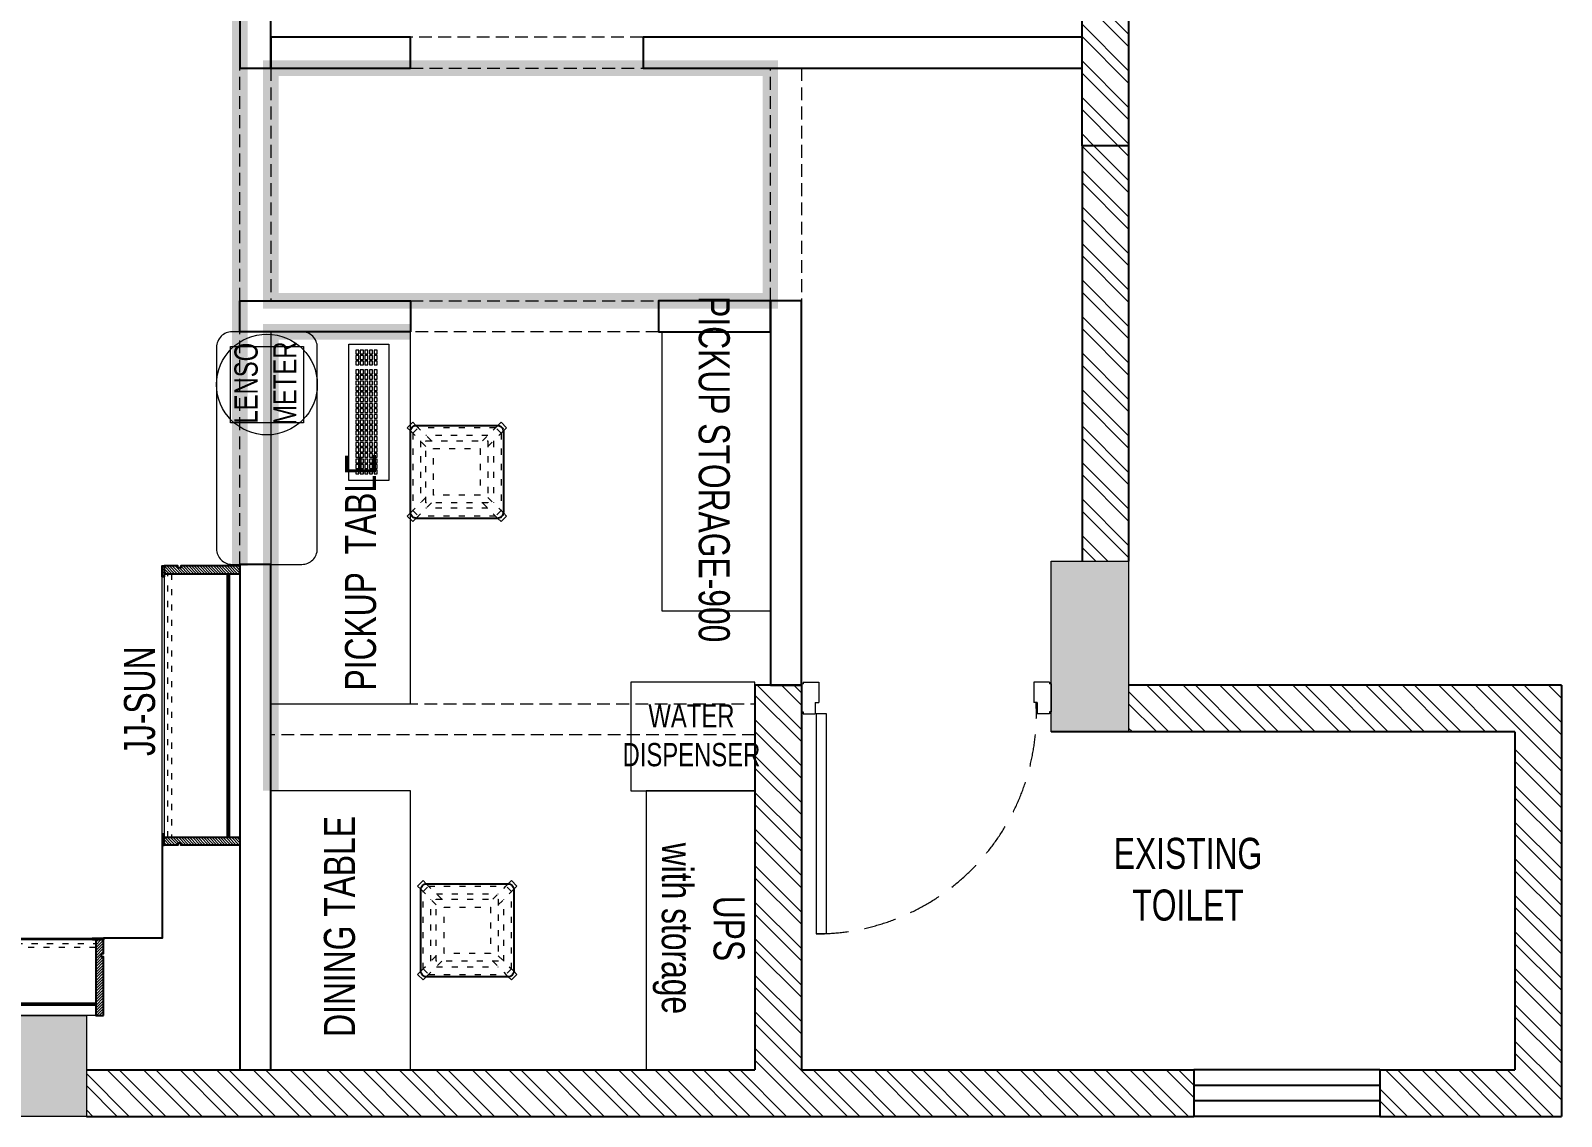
# Model space of a CAD drawing. Header units: feet. Extents: x 2761708 to 2774651, y -6056804 to -6049174.
# Drawn here: x 2769716 to 2774651, y -6056804 to -6053303 of the extents above; entities that cross this region are included whole.
import ezdxf

# ---------------------------------------------------------------- set-up
doc = ezdxf.new("R2010")
doc.units = ezdxf.units.FT
doc.header["$LTSCALE"] = 33
doc.header["$MEASUREMENT"] = 0
for name, pattern in [('a_p6_plan_L18$0$HIDDEN', [0.375, 0.25, -0.125]), ('ACAD_ISO03W100', [30, 12, -18]), ('HIDDEN2', [4.7625, 3.175, -1.5875])]:
    doc.linetypes.add(name, pattern=pattern)
doc.layers.add('A-WALL', color=1, linetype='Continuous')
doc.layers.add('window', color=140, linetype='Continuous')
for name, color, linetype, lineweight in [('Column', 243, 'Continuous', 9), ('Door', 2, 'Continuous', 13), ('LENS-CURTAIN', 5, 'a_p6_plan_L18$0$HIDDEN', 9), ('LENS-DOOR', 34, 'Continuous', 20), ('LENS-PARTITION', 21, 'Continuous', 25), ('LENS-TEXT', 31, 'Continuous', 5), ('LENS_DIMENSION', 193, 'Continuous', 0), ('LENS_TEXT', 31, 'Continuous', 5), ('LK-EQPMT', 3, 'Continuous', 18), ('LK-FF&E WALL', 1, 'Continuous', 9), ('LK-FLUTTED FINISH', 20, 'Continuous', 30), ('LK-IT', 3, 'Continuous', 18), ('LK-TILES FINISH', 251, 'Continuous', 5), ('LN-ELEVATION-1', 81, 'Continuous', 25), ('LN-ELEVATION-3', 125, 'Continuous', 18), ('LN-ELEVATION-4', 145, 'Continuous', 13), ('LN-ELEVATION-5', 167, 'Continuous', 5), ('LN-HATCH', 251, 'Continuous', 0), ('PLANO-TXT', 252, 'Continuous', 5)]:
    doc.layers.add(name, color=color, linetype=linetype, lineweight=lineweight)
doc.styles.add('LK TXT', font='GILC____.TTF', dxfattribs={"height": 100})
doc.styles.get("Standard").update_dxf_attribs({"font": 'GILC____.TTF'})
pattern_1 = [(315, (-2979398.29, 5461559.52), (58.8666395, 58.8666395), []), (315, (-2979398.29, 5461520.27), (58.8666395, 58.8666395), [])]
pattern_2 = [(45, (4208834.247, 1706614.74), (-4.4901280605, 4.4901280605), [])]
pattern_3 = [(45, (4209134.247, 1706614.74), (-4.4901280605, 4.4901280605), [])]

# ---------------------------------------------------------------- blocks, each defined once
blk = doc.blocks.new('CLENS 600 TYPE 6')
at = {"layer": 'LN-ELEVATION-1', "ltscale": 0.5}
blk.add_lwpolyline([(130, -225), (-130, -225, -0.414214), (-150, -205), (-150, 55, -0.414214), (-130, 75), (130, 75, -0.414214), (150, 55), (150, -205, -0.414214)], format="xyb", close=True, dxfattribs=at)
at = {"layer": 'LN-ELEVATION-3', "linetype": 'ACAD_ISO03W100', "ltscale": 0.05}
for p, q in [((-100, 7.3), (-142.4, 49.7)), ((-142.4, -199.7), (-142.4, 49.7)), ((-82.3, 25), (-124.7, 67.4)), ((124.7, 67.4), (-124.7, 67.4)), ((82.3, 25), (124.7, 67.4)), ((100, 7.3), (142.4, 49.7)), ((142.4, -199.7), (142.4, 49.7)), ((-117.4, -174.7), (-117.4, 24.7)), ((99.7, 42.4), (-99.7, 42.4)), ((117.4, -174.7), (117.4, 24.7)), ((-100, -157.3), (-142.4, -199.7)), ((-82.3, -175), (-124.7, -217.4)), ((99.7, -192.4), (-99.7, -192.4)), ((82.3, -175), (124.7, -217.4)), ((100, -157.3), (142.4, -199.7)), ((124.7, -217.4), (-124.7, -217.4))]:
    blk.add_line(p, q, dxfattribs=at)
for points in [[(-132.2, 74.9), (-124.7, 67.4), (-142.4, 49.7), (-149.9, 57.2)], [(132.2, 74.9), (124.7, 67.4), (142.4, 49.7), (149.9, 57.2)], [(-132.2, -224.9), (-124.7, -217.4), (-142.4, -199.7), (-149.9, -207.2)], [(132.2, -224.9), (124.7, -217.4), (142.4, -199.7), (149.9, -207.2)]]:
    blk.add_lwpolyline(points, dxfattribs=at)
for points in [[(100, -175), (-100, -175), (-100, 25), (100, 25)], [(75, -150), (-75, -150), (-75, 0), (75, 0)]]:
    blk.add_lwpolyline(points, close=True, dxfattribs=at)
at = {"layer": 'LN-ELEVATION-5', "ltscale": 0.5}
for points in [[(-149.9, 57.2), (-160.1, 67.4), (-142.4, 85.1), (-132.2, 74.9)], [(149.9, 57.2), (160.1, 67.4), (142.4, 85.1), (132.2, 74.9)], [(-149.9, -207.2), (-160.1, -217.4), (-142.4, -235.1), (-132.2, -224.9)], [(149.9, -207.2), (160.1, -217.4), (142.4, -235.1), (132.2, -224.9)]]:
    blk.add_lwpolyline(points, dxfattribs=at)
blk = doc.blocks.new('*U25')
at = {"layer": 'LK-EQPMT', "ltscale": 12}
blk.add_lwpolyline([(6, 4.9), (-6, 4.9), (-6, -4.9), (6, -4.9)], close=True, dxfattribs=at)
blk = doc.blocks.new('*U26')
at = {"color": 0, "linetype": 'ByBlock', "lineweight": -2}
for p in [(0, 0), (18, 0), (35.9, 0), (53.9, 0), (71.8, 0), (89.8, 0), (107.8, 0), (125.7, 0), (143.7, 0), (161.6, 0), (179.6, 0), (197.6, 0), (215.5, 0), (233.5, 0), (251.4, 0), (269.4, 0), (287.4, 0), (305.3, 0), (323.3, 0), (0, -14.7), (0, -29.5), (0, -44.2), (18, -14.7), (18, -29.5), (18, -44.2), (35.9, -14.7), (35.9, -29.5), (35.9, -44.2), (53.9, -14.7), (53.9, -29.5), (53.9, -44.2), (71.8, -14.7), (71.8, -29.5), (71.8, -44.2), (89.8, -14.7), (89.8, -29.5), (89.8, -44.2), (107.8, -14.7), (107.8, -29.5), (107.8, -44.2), (125.7, -14.7), (125.7, -29.5), (125.7, -44.2), (143.7, -14.7), (143.7, -29.5), (143.7, -44.2), (161.6, -14.7), (161.6, -29.5), (161.6, -44.2), (179.6, -14.7), (179.6, -29.5), (179.6, -44.2), (197.6, -14.7), (197.6, -29.5), (197.6, -44.2), (215.5, -14.7), (215.5, -29.5), (215.5, -44.2), (233.5, -14.7), (233.5, -29.5), (233.5, -44.2), (251.4, -14.7), (251.4, -29.5), (251.4, -44.2), (269.4, -14.7), (269.4, -29.5), (269.4, -44.2), (287.4, -14.7), (287.4, -29.5), (287.4, -44.2), (305.3, -14.7), (305.3, -29.5), (305.3, -44.2), (323.3, -14.7), (323.3, -29.5), (323.3, -44.2), (0, -59), (18, -59), (35.9, -59), (53.9, -59), (71.8, -59), (89.8, -59), (107.8, -59), (125.7, -59), (143.7, -59), (161.6, -59), (179.6, -59), (197.6, -59), (215.5, -59), (233.5, -59), (251.4, -59), (269.4, -59), (287.4, -59), (305.3, -59), (323.3, -59)]:
    blk.add_blockref('*U25', p, dxfattribs=at)
blk = doc.blocks.new('*U23')
at = {"layer": 'LK-EQPMT', "ltscale": 12}
blk.add_lwpolyline([(6, 4.9), (-6, 4.9), (-6, -4.9), (6, -4.9)], close=True, dxfattribs=at)
blk = doc.blocks.new('*U24')
at = {"color": 0, "linetype": 'ByBlock', "lineweight": -2}
for p in [(0, 0), (18, 0), (35.9, 0), (0, -14.7), (0, -29.5), (0, -44.2), (18, -14.7), (18, -29.5), (18, -44.2), (35.9, -14.7), (35.9, -29.5), (35.9, -44.2), (0, -59), (18, -59), (35.9, -59)]:
    blk.add_blockref('*U23', p, dxfattribs=at)
blk = doc.blocks.new('*U17')
at = {"ltscale": 12}
blk.add_lwpolyline([(8, 0), (8, 129.1), (448, 129.1), (448, 0)], close=True, dxfattribs=at)
for name, p in [('*U26', (35.2, 101.6)), ('*U24', (386.6, 101.6))]:
    blk.add_blockref(name, p)
blk = doc.blocks.new('Stool')
at = {"layer": 'LN-ELEVATION-1', "ltscale": 0.5}
blk.add_lwpolyline([(-130, 300), (130, 300, -0.414214), (150, 280), (150, 20, -0.414214), (130, 0), (-130, 0, -0.414214), (-150, 20), (-150, 280, -0.414214)], format="xyb", close=True, dxfattribs=at)
at = {"layer": 'LN-ELEVATION-3', "linetype": 'ACAD_ISO03W100', "ltscale": 0.05}
for p, q in [((-100, 232.3), (-142.4, 274.7)), ((-142.4, 274.7), (-142.4, 25.3)), ((-82.3, 250), (-124.7, 292.4)), ((-124.7, 292.4), (124.7, 292.4)), ((-117.4, 249.7), (-117.4, 50.3)), ((-99.7, 267.4), (99.7, 267.4)), ((82.3, 250), (124.7, 292.4)), ((100, 232.3), (142.4, 274.7)), ((117.4, 249.7), (117.4, 50.3)), ((142.4, 274.7), (142.4, 25.3)), ((-100, 67.7), (-142.4, 25.3)), ((-82.3, 50), (-124.7, 7.6)), ((82.3, 50), (124.7, 7.6)), ((100, 67.7), (142.4, 25.3)), ((-124.7, 7.6), (124.7, 7.6)), ((-99.7, 32.6), (99.7, 32.6))]:
    blk.add_line(p, q, dxfattribs=at)
for points in [[(-132.2, 299.9), (-124.7, 292.4), (-142.4, 274.7), (-149.9, 282.2)], [(132.2, 299.9), (124.7, 292.4), (142.4, 274.7), (149.9, 282.2)], [(-132.2, 0.1), (-124.7, 7.6), (-142.4, 25.3), (-149.9, 17.8)], [(132.2, 0.1), (124.7, 7.6), (142.4, 25.3), (149.9, 17.8)]]:
    blk.add_lwpolyline(points, dxfattribs=at)
for points in [[(-100, 250), (100, 250), (100, 50), (-100, 50)], [(-75, 225), (75, 225), (75, 75), (-75, 75)]]:
    blk.add_lwpolyline(points, close=True, dxfattribs=at)
at = {"layer": 'LN-ELEVATION-5', "ltscale": 0.5}
for points in [[(-149.9, 282.2), (-160.1, 292.4), (-142.4, 310.1), (-132.2, 299.9)], [(149.9, 282.2), (160.1, 292.4), (142.4, 310.1), (132.2, 299.9)], [(-149.9, 17.8), (-160.1, 7.6), (-142.4, -10.1), (-132.2, 0.1)], [(149.9, 17.8), (160.1, 7.6), (142.4, -10.1), (132.2, 0.1)]]:
    blk.add_lwpolyline(points, dxfattribs=at)
blk = doc.blocks.new('*U41')
at = {"layer": 'LENS-DOOR'}
for p, q in [((548116.2, 1779287.2), (548116.2, 1778577.3)), ((548116.2, 1779287.2), (548149.7, 1779287.2)), ((548149.7, 1778577.3), (548149.7, 1779287.2)), ((547392.3, 1778571.7), (547397.9, 1778571.7)), ((547392.3, 1778481), (547392.3, 1778571.7)), ((547397.9, 1778577.3), (547437, 1778577.3)), ((547397.9, 1778571.7), (547397.9, 1778577.3)), ((547437, 1778540.9), (547437, 1778577.3)), ((548116.2, 1778577.3), (548149.7, 1778577.3)), ((548191.7, 1778577.3), (548152.5, 1778577.3)), ((548152.5, 1778540.9), (548152.5, 1778577.3)), ((548191.7, 1778571.7), (548191.7, 1778577.3)), ((548197.3, 1778571.7), (548191.7, 1778571.7)), ((548197.3, 1778481), (548197.3, 1778571.7)), ((547437, 1778540.9), (547448.2, 1778540.9)), ((547448.2, 1778475.4), (547448.2, 1778540.9)), ((548141.4, 1778475.4), (548141.4, 1778540.9)), ((548152.5, 1778540.9), (548141.4, 1778540.9)), ((547392.3, 1778481), (547397.9, 1778481)), ((547397.9, 1778475.4), (547397.9, 1778481)), ((547397.9, 1778475.4), (547448.2, 1778475.4)), ((548191.7, 1778475.4), (548141.4, 1778475.4)), ((548191.7, 1778475.4), (548191.7, 1778481)), ((548197.3, 1778481), (548191.7, 1778481))]:
    blk.add_line(p, q, dxfattribs=at)
at = {"layer": 'LENS-DOOR', "color": 7, "linetype": 'HIDDEN2'}
blk.add_ellipse((548149.7, 1778577.3), major_axis=(-710, 0), ratio=1, start_param=-1.570791, end_param=0.051209, dxfattribs=at)
blk = doc.blocks.new('A$C050f36e8')
at = {"layer": 'Column'}
h = blk.add_hatch(color=8, dxfattribs=at)
h.dxf.hatch_style = 1
h.paths.add_polyline_path([(-12530, 0), (-12530, 585), (-12910, 585), (-12910, 0)])
h.paths.add_polyline_path([(-12530, 7045), (-12530, 7630), (-12910, 7630), (-12910, 7045)])
h.paths.add_polyline_path([(-8595, 7305), (-8595, 7630), (-9265, 7630), (-9265, 7305)])
h.paths.add_polyline_path([(-8595, 0), (-8595, 325), (-9265, 325), (-9265, 0)])
h.paths.add_polyline_path([(-4755, 0), (-4755, 325), (-5430, 325), (-5430, 0)])
h.paths.add_polyline_path([(-4755, 7305), (-4755, 7630), (-5430, 7630), (-5430, 7305)])
h.paths.add_polyline_path([(-1395, 6990), (-1395, 7630), (-1645, 7630), (-1645, 6990)])
h.paths.add_polyline_path([(-1395, 1240), (-1395, 1790), (-1645, 1790), (-1645, 1240)])
at = {"layer": 'LN-HATCH'}
h = blk.add_hatch(dxfattribs=at)
h.set_pattern_fill('ANSI32', color=256, scale=222, angle=-90)
h.set_pattern_definition(pattern_1)
h.paths.add_polyline_path([(-1395, 4300), (-1395, 6990), (-1545, 6990), (-1545, 4300)])
h.paths.add_polyline_path([(-1395, 1790), (-1395, 3130), (-1545, 3130), (-1545, 1790)])
h.paths.add_polyline_path([(-150, 1240), (-150, 150), (-585, 150), (-585, 0), (0, 0), (0, 1390), (-1395, 1390), (-1395, 1240)])
h.paths.add_polyline_path([(-1185, 0), (-1185, 150), (-2450, 150), (-2450, 1390), (-2600, 1390), (-2600, 150), (-4755, 150), (-4755, 0)])
h.paths.add_polyline_path([(-1645, 7480), (-1645, 7630), (-4755, 7630), (-4755, 7480)])
h.paths.add_polyline_path([(-9265, 7480), (-9265, 7630), (-12530, 7630), (-12530, 7480)])
h.paths.add_polyline_path([(-9265, 0), (-9265, 150), (-12530, 150), (-12530, 0)])
h = blk.add_hatch(dxfattribs=at)
h.set_pattern_fill('ANSI32', color=256, scale=222, angle=-90)
h.set_pattern_definition(pattern_1)
h.paths.add_polyline_path([(-1545, 4300), (-1395, 4300), (-1395, 3130), (-1545, 3130)])
at = {"layer": 'A-WALL'}
for p, q in [((-1545, 3130), (-1545, 1790)), ((-1395, 3130), (-1545, 3130)), ((-1395, 3130), (-1395, 1790)), ((-2600, 1390), (-2600, 150)), ((-2450, 1390), (-2600, 1390)), ((-2450, 1390), (-2450, 150)), ((0, 1390), (-1395, 1390)), ((0, 1390), (0, 0)), ((-150, 1240), (-1645, 1240)), ((-150, 1240), (-150, 150)), ((-4755, 150), (-2600, 150)), ((-2450, 150), (-1185, 150)), ((-1185, 150), (-1185, 0)), ((-585, 150), (-1185, 150)), ((-585, 150), (-150, 150)), ((-585, 150), (-585, 0)), ((-4755, 0), (-1185, 0)), ((-585, 0), (-1185, 0)), ((-585, 0), (0, 0))]:
    blk.add_line(p, q, dxfattribs=at)
blk.add_lwpolyline([(-1545, 4300), (-1395, 4300), (-1395, 3130), (-1545, 3130)], close=True, dxfattribs=at)
at = {"layer": 'Column'}
for points in [[(-1395, 1790), (-1395, 1240), (-1645, 1240), (-1645, 1790)], [(-4755, 325), (-4755, 0), (-5430, 0), (-5430, 325)]]:
    blk.add_lwpolyline(points, close=True, dxfattribs=at)
at = {"layer": 'window'}
for p, q in [((-585, 100), (-1185, 100)), ((-585, 50), (-1185, 50))]:
    blk.add_line(p, q, dxfattribs=at)
at = {"layer": 'Door', "rotation": 180.0000000081038}
blk.add_blockref('*U41', (545747.3, 1779875.8), dxfattribs=at)
blk = doc.blocks.new('JJ SH 900')
at = {"layer": 'LN-HATCH', "ltscale": 0.5}
h = blk.add_hatch(dxfattribs=at)
h.set_pattern_fill('ANSI31', color=256, scale=50)
h.paths.add_polyline_path([(-911.8, 0), (-911.8, -190), (-905.8, -190), (-905.8, -200), (-911.8, -200), (-911.8, -244), (-886.8, -244), (-886.8, 0)])
h = blk.add_hatch(dxfattribs=at)
h.set_pattern_fill('ANSI31', color=256, scale=2)
h.set_pattern_definition(pattern_2)
h.paths.add_polyline_path([(-11.8, 0), (-11.8, -190), (-17.8, -190), (-17.8, -200), (-11.8, -200), (-11.8, -244), (-36.8, -244), (-36.8, 0)])
h = blk.add_hatch(dxfattribs=at)
h.set_pattern_fill('ANSI31', color=256, scale=2)
h.set_pattern_definition(pattern_3)
h.paths.add_polyline_path([(-36.8, -40), (-886.8, -40), (-886.8, -34), (-36.8, -34)])
h = blk.add_hatch(dxfattribs=at)
h.set_pattern_fill('ANSI31', color=256, scale=2)
h.set_pattern_definition(pattern_3)
h.paths.add_polyline_path([(-876.8, -244), (-876.8, -250), (-911.8, -250), (-911.8, -244)])
h = blk.add_hatch(dxfattribs=at)
h.set_pattern_fill('ANSI31', color=256, scale=2)
h.set_pattern_definition(pattern_2)
h.paths.add_polyline_path([(-46.8, -244), (-46.8, -250), (-11.8, -250), (-11.8, -244)])
at = {"layer": 'LN-ELEVATION-1', "ltscale": 0.5}
for points in [[(-911.8, 0), (-911.8, -190), (-905.8, -190), (-905.8, -200), (-911.8, -200), (-911.8, -244), (-886.8, -244), (-886.8, 0)], [(-11.8, 0), (-11.8, -190), (-17.8, -190), (-17.8, -200), (-11.8, -200), (-11.8, -244), (-36.8, -244), (-36.8, 0)], [(-36.8, -40), (-886.8, -40), (-886.8, -34), (-36.8, -34)], [(-876.8, -244), (-876.8, -250), (-911.8, -250), (-911.8, -244)], [(-46.8, -244), (-46.8, -250), (-11.8, -250), (-11.8, -244)]]:
    blk.add_lwpolyline(points, close=True, dxfattribs=at)
at = {"layer": 'LN-ELEVATION-3', "ltscale": 0.5}
for p, q in [((-886.8, 0), (-36.8, 0)), ((-876.8, -244), (-46.8, -244)), ((-46.8, -250), (-876.8, -250))]:
    blk.add_line(p, q, dxfattribs=at)
at = {"layer": 'LN-ELEVATION-4', "linetype": 'ACAD_ISO03W100', "ltscale": 0.05}
blk.add_lwpolyline([(-886.8, -220), (-36.8, -220), (-36.8, -232), (-886.8, -232)], close=True, dxfattribs=at)

msp = doc.modelspace()

# ---------------------------------------------------------------- linework, layer by layer
at = {"layer": 'LENS-CURTAIN', "ltscale": 5}
for points in [[(2771690.7, -6053323.8), (2770940.7, -6053323.8), (2770940.7, -6053423.8), (2771690.7, -6053423.8)], [(2770490.7, -6054173.8), (2770390.7, -6054173.8), (2770390.7, -6053423.8), (2770490.7, -6053423.8)], [(2772201.1, -6054173.8), (2772101.1, -6054173.8), (2772101.1, -6053423.8), (2772201.1, -6053423.8)], [(2770940.7, -6054173.8), (2771740.7, -6054173.8), (2771740.7, -6054273.8), (2770940.7, -6054273.8)], [(2770490.7, -6055023.8), (2770390.7, -6055023.8), (2770390.7, -6054273.8), (2770490.7, -6054273.8)], [(2770490.7, -6054273.8), (2770490.7, -6055023.8), (2770390.7, -6055023.8), (2770390.7, -6054273.8)], [(2772051.1, -6055573.8), (2770490.7, -6055573.8), (2770490.7, -6055473.8), (2772051.1, -6055473.8)]]:
    msp.add_lwpolyline(points, close=True, dxfattribs=at)
at = {"layer": 'LENS-PARTITION'}
for points in [[(2770390.7, -6053423.8), (2770490.7, -6053423.8), (2770490.7, -6051723.8), (2770390.7, -6051723.8)], [(2770940.7, -6053323.8), (2770490.7, -6053323.8), (2770490.7, -6053423.8), (2770940.7, -6053423.8)], [(2771690.7, -6053423.8), (2773106.1, -6053423.8), (2773106.1, -6053323.8), (2771690.7, -6053323.8)], [(2770940.7, -6054273.8), (2770390.7, -6054273.8), (2770390.7, -6054173.8), (2770940.7, -6054173.8)], [(2771740.7, -6054273.8), (2772101.1, -6054273.8), (2772101.1, -6054173.8), (2771740.7, -6054173.8)], [(2772201.1, -6054173.8), (2772101.1, -6054173.8), (2772101.1, -6055413.8), (2772201.1, -6055413.8)], [(2770390.7, -6056653.8), (2770490.7, -6056653.8), (2770490.7, -6055023.8), (2770390.7, -6055023.8)]]:
    msp.add_lwpolyline(points, close=True, dxfattribs=at)
msp.add_lwpolyline([(2770140.7, -6055928.8), (2770140.7, -6056228.8), (2769951.1, -6056228.8)], dxfattribs=at)
at = {"layer": 'LK-EQPMT'}
msp.add_lwpolyline([(2770360.7, -6054320.9), (2770595.7, -6054320.9), (2770595.7, -6054566.9), (2770360.7, -6054566.9)], close=True, dxfattribs=at)
at = {"layer": 'LK-FF&E WALL'}
msp.add_lwpolyline([(2770365.7, -6055023.8), (2770590.7, -6055023.8, 0.414214), (2770640.7, -6054973.8), (2770640.7, -6054323.8, 0.414214), (2770590.7, -6054273.8), (2770365.7, -6054273.8, 0.414214), (2770315.7, -6054323.8), (2770315.7, -6054973.8, 0.414214)], format="xyb", close=True, dxfattribs=at)
for points in [[(2770490.7, -6054273.8), (2770490.7, -6055473.8), (2770940.7, -6055473.8), (2770940.7, -6054273.8)], [(2771751.1, -6055173.8), (2772101.1, -6055173.8), (2772101.1, -6054273.8), (2771751.1, -6054273.8)], [(2771651.1, -6055753.8), (2772051.1, -6055753.8), (2772051.1, -6055403.8), (2771651.1, -6055403.8)], [(2770940.7, -6056653.8), (2770940.7, -6055753.8), (2770490.7, -6055753.8), (2770490.7, -6056653.8)], [(2771701.1, -6056653.8), (2772051.1, -6056653.8), (2772051.1, -6055753.8), (2771701.1, -6055753.8)]]:
    msp.add_lwpolyline(points, close=True, dxfattribs=at)
msp.add_circle((2770478.2, -6054443.9), 162.5, dxfattribs=at)
at = {"layer": 'LK-FLUTTED FINISH', "linetype": 'ACAD_ISO03W100', "ltscale": 0.05, "const_width": 50}
msp.add_lwpolyline([(2769581.4, -6051058.8), (2769681.4, -6051058.8), (2769681.4, -6050964.3), (2770390.7, -6050964.3), (2770390.7, -6055028.8)], dxfattribs=at)
at = {"layer": 'LK-TILES FINISH', "color": 212, "linetype": 'ACAD_ISO03W100', "ltscale": 0.05, "const_width": 50}
msp.add_lwpolyline([(2772101.1, -6053423.8), (2770490.7, -6053423.8), (2770490.7, -6054173.8), (2772101.1, -6054173.8)], close=True, dxfattribs=at)
msp.add_lwpolyline([(2770940.7, -6054273.8), (2770490.7, -6054273.8), (2770490.7, -6055753.8)], dxfattribs=at)

# ---------------------------------------------------------------- block references
at = {"layer": 'LENS_DIMENSION'}
msp.add_blockref('A$C050f36e8', (2774651.1, -6056803.8), dxfattribs=at)
at = {"layer": 'LK-FF&E WALL'}
for name, p, rotation in [('CLENS 600 TYPE 6', (2771015.7, -6054725.6), 90.00000000000003), ('JJ SH 900', (2770390.7, -6055940.6), 269.9999999999999), ('Stool', (2771274.2, -6056203.8), 89.99999999999996), ('JJ SH 900', (2769039.4, -6056478.8), 180)]:
    msp.add_blockref(name, p, dxfattribs=dict(at, rotation=rotation))
at = {"layer": 'LK-IT', "ltscale": 0.5, "rotation": 90.00000000000003}
msp.add_blockref('*U17', (2770871.1, -6054761.4), dxfattribs=at)

# ---------------------------------------------------------------- texts
at = {"layer": 'LENS-TEXT', "color": 0, "linetype": 'Continuous', "ltscale": 3, "attachment_point": 5, "style": 'LK TXT'}
for s, width, gutter_width, insert, char_height, rotation in [(' PICKUP STORAGE-900', 1099.487, 1, (2771919.6, -6054702.8), 100, 270), ('LENSO\\PMETER', 353.056, 0.5, (2770473.4, -6054439.6), 75, 90), ('PICKUP  TABLE  ', 783.964, 1, (2770780.6, -6055048.8), 100, 90), ('DINING TABLE', 783.964, 1, (2770712.7, -6056191.3), 100, 90), ('UPS\\Pwith storage  ', 1099.487, 1, (2771869.6, -6056197.7), 100, 270)]:
    msp.add_mtext_dynamic_manual_height_columns(s, width=width, gutter_width=gutter_width, heights=[0], dxfattribs=dict(at, insert=insert, char_height=char_height, rotation=rotation))
at = {"layer": 'LENS-TEXT', "color": 0, "linetype": 'Continuous', "ltscale": 3, "insert": (2771846.7, -6055575.3), "char_height": 75, "attachment_point": 5, "style": 'LK TXT'}
msp.add_mtext_dynamic_manual_height_columns('WATER \\PDISPENSER', width=264.162, gutter_width=0.75, heights=[0], dxfattribs=at)
at = {"layer": 'LENS_TEXT', "linetype": 'Continuous', "ltscale": 3, "insert": (2773447.5, -6056039.7), "char_height": 100, "attachment_point": 5}
msp.add_mtext_dynamic_manual_height_columns('EXISTING TOILET', width=332.65, gutter_width=1, heights=[0], dxfattribs=at)
at = {"layer": 'PLANO-TXT', "linetype": 'Continuous', "ltscale": 3, "insert": (2770068.3, -6055465), "char_height": 100, "width": 244.677, "attachment_point": 5, "rotation": 90, "style": 'LK TXT'}
msp.add_mtext('JJ-SUN', dxfattribs=at)

doc.saveas('drawing.dxf')
